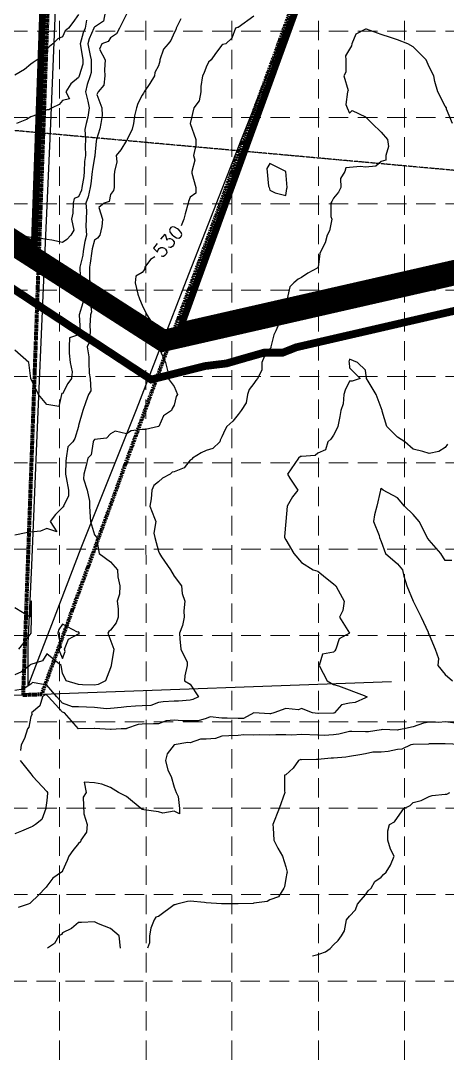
# Model space of a CAD drawing. Header units: inches. Extents: x 8135 to 11700, y -938 to 4760.
# Drawn here: x 8812 to 9251, y 147 to 1211 of the extents above; entities that cross this region are included whole.
import ezdxf
from ezdxf.enums import TextEntityAlignment as Align

# ---------------------------------------------------------------- set-up
doc = ezdxf.new("R2010")
doc.units = ezdxf.units.IN
doc.header["$MEASUREMENT"] = 0
for name, pattern in [('DASHED', [0.75, 0.5, -0.25]), ('DASHED2', [0.375, 0.25, -0.125]), ('DOT2', [0.125, 0, -0.125]), ('HIDDEN', [0.375, 0.25, -0.125]), ('HIDDEN2', [0.1875, 0.125, -0.0625]), ('PHANTOM', [2.5, 1.25, -0.25, 0.25, -0.25, 0.25, -0.25])]:
    doc.linetypes.add(name, pattern=pattern)
for name, color, linetype in [('ADJ', 11, 'Continuous'), ('BNDY', 1, 'PHANTOM'), ('EC', 35, 'DASHED'), ('EXCAVATION-LIMITS-W&M', 3, 'DOT2'), ('FENCE', 8, 'FENCELINE3'), ('FINAL-REMEDIATION-2-27-07', 31, 'HIDDEN2'), ('GRID', 254, 'HIDDEN'), ('HATCH-1', 150, 'DASHED2'), ('LIMITS OF DISTURBANCE', 1, 'HIDDEN'), ('PH2-BNDY', 1, 'PHANTOM'), ('PRO-SILT FENCE', 8, 'DASHED2')]:
    doc.layers.add(name, color=color, linetype=linetype)
doc.styles.get("Standard").update_dxf_attribs({"font": 'ARIAL.TTF'})
doc.styles.add('Style-simple', font='simple.shx')
doc.linetypes.add('FENCELINE3', pattern='A,0.8,-0.1,["X",Standard,S=0.1,R=0,X=-0.05,Y=-0.05],-0.1', length=1)

msp = doc.modelspace()

# ---------------------------------------------------------------- linework, layer by layer
at = {"layer": 'ADJ'}
for points in [[(8833.5, 517.7), (9193.3, 530.7)], [(8332.6, 499.5), (8814.1, 517)]]:
    msp.add_lwpolyline(points, dxfattribs=at)
at = {"layer": 'BNDY', "lineweight": 200}
for p, q in [((8919.9, 3474.2), (8814.1, 517)), ((8833.5, 517.7), (9102.1, 1255.8)), ((8814.1, 517), (8833.5, 517.7))]:
    msp.add_line(p, q, dxfattribs=at)
at = {"layer": 'EC', "color": 35, "linetype": 'Continuous', "flags": 128}
for points, elevation in [([(8920.7, 1217.8), (8913.3, 1203.4), (8910.2, 1197.6), (8904.2, 1193.5), (8901.7, 1189.8), (8895.4, 1187.4), (8893, 1182), (8898.6, 1170.9), (8898.1, 1160.5), (8898.3, 1154.4), (8897.2, 1144.9), (8891.3, 1137.9), (8890.2, 1135.4), (8895.1, 1121.4), (8895.7, 1113.6), (8894.3, 1105.4), (8893.3, 1099.8), (8889.8, 1088.9), (8889.4, 1087.1), (8888.2, 1072.4), (8888.2, 1071.9), (8887.7, 1070.8), (8885.5, 1058.1), (8885.4, 1055.9), (8884, 1043.2), (8883.4, 1039.4), (8881.2, 1029.8), (8878.7, 1023.4), (8879.3, 1015.4), (8879.1, 1006.9), (8878.7, 999.6), (8879.4, 990.4), (8877.8, 983.9), (8876.1, 973.9), (8875.6, 969.7), (8872.5, 957.4), (8872.5, 956.3), (8873.4, 941.4), (8873.3, 939.5), (8875.2, 924.9), (8875.7, 920.6), (8871.9, 908.4), (8871.9, 908), (8872.9, 891.9), (8872.8, 890.5), (8871.4, 887.6), (8862.1, 884.7), (8861.6, 875.4), (8861.7, 868.9), (8862.8, 859.4), (8864.8, 849.5), (8864.1, 842.9), (8860.2, 837.6), (8854.9, 826.9), (8854, 827.3), (8853.9, 826.4), (8850.9, 814), (8838.7, 816.1), (8830.1, 826.4), (8822.2, 842.9), (8820.1, 859.4), (8805.7, 871.9)], 532), ([(8871.4, 1217.6), (8865.5, 1209.3), (8861.1, 1203.4), (8857.5, 1200.9), (8854.9, 1194.5), (8849.8, 1192.5), (8844.7, 1187.4), (8841.4, 1184.7), (8838.7, 1181.9), (8833.8, 1175.8), (8828.6, 1170.9), (8824.7, 1168.3), (8822.2, 1166.5), (8815.6, 1161), (8805.7, 1155.2)], 535), ([(8898.6, 1219.9), (8897, 1210.6), (8887.7, 1204.7), (8887.1, 1204), (8887, 1203.4), (8882.3, 1192.7), (8880.8, 1187.4), (8883.3, 1175.3), (8884.1, 1170.9), (8884.2, 1157.9), (8883.1, 1154.4), (8880.2, 1145.5), (8878.3, 1137.9), (8880.9, 1128.3), (8882.1, 1121.4), (8881, 1112), (8879.1, 1105.4), (8877.6, 1099.1), (8878.5, 1088.9), (8878.2, 1082.1), (8878.3, 1072.4), (8877.3, 1066.4), (8877.2, 1055.9), (8876.6, 1050.7), (8874.8, 1039.4), (8874.2, 1036.7), (8871.4, 1029.8), (8866.7, 1028), (8865.9, 1023.4), (8865.4, 1012.9), (8863.9, 1006.9), (8866.3, 995.5), (8863.4, 990.4), (8859.3, 986), (8854.9, 983), (8843.9, 985.1), (8838.7, 985.8), (8824.4, 988.2), (8822.2, 988), (8809, 990.4)], 533), ([(9051.7, 1215.8), (9035.4, 1204.4), (9034.7, 1204.1), (9032.7, 1203.4), (9029.2, 1193.4), (9023, 1187.4), (9019.7, 1186.6), (9018.9, 1186), (9012.3, 1177.6), (9007.8, 1170.9), (9005.1, 1168.5), (9002.7, 1163.4), (9000.2, 1156.9), (8998.9, 1154.4), (8997.2, 1143.4), (8997.2, 1137.9), (8995.3, 1128.7), (8990.1, 1121.4), (8986.2, 1105.4), (8991.9, 1088.9), (8991.9, 1083.2), (8989.6, 1072.4), (8990.9, 1067.7), (8987.7, 1055.9), (8987.8, 1054.3), (8992.1, 1039.4), (8992.1, 1033.7), (8986.2, 1029.4), (8984.4, 1025.1), (8984.1, 1023.4), (8980.9, 1012.2), (8979.8, 1006.9), (8976.9, 1000.1)], 530), ([(8976.6, 1213), (8971.8, 1203.4), (8971.3, 1201.8), (8969.7, 1198.7), (8966.1, 1191), (8963.4, 1187.4), (8958.8, 1181.9), (8955, 1170.9), (8954.8, 1169.5), (8953.4, 1164.9), (8949.9, 1157.9), (8949.3, 1154.4), (8944.8, 1146.5), (8938.8, 1137.9), (8938.2, 1136.6), (8936.9, 1134.4), (8932.3, 1126.1), (8931, 1121.4), (8928.8, 1113.4), (8927.8, 1105.4), (8926.3, 1099.7), (8921.2, 1088.9), (8921.2, 1088.4), (8920.7, 1087.9), (8914.8, 1078.3), (8909.9, 1072.4), (8910.8, 1065.8), (8908.3, 1055.9), (8907.8, 1052.2), (8907.8, 1039.4), (8907.3, 1036.4), (8904.2, 1032.3), (8902.7, 1024.9), (8897.8, 1023.4), (8892.1, 1019), (8895.9, 1006.9), (8895.4, 999.2), (8893.3, 990.4), (8890.8, 987.3), (8887.7, 985.4), (8885.4, 976.2), (8885, 973.9), (8883.4, 961.7), (8882.4, 957.4), (8882.6, 946.4), (8882.9, 941.4), (8882.3, 930.4), (8883, 924.9), (8884.5, 911.6), (8883.5, 908.4), (8882.8, 896.9), (8883.1, 891.9), (8882.7, 880.4), (8880.3, 875.4), (8881.9, 865.1), (8882, 859.4), (8882.3, 848.3), (8883.1, 842.9), (8883.9, 830.2), (8881.4, 826.4), (8878.8, 818.9), (8875.6, 809.9), (8871.4, 794.4), (8871.3, 793.6), (8871.2, 793.4), (8867.6, 781.1), (8865.3, 777.4), (8860.1, 772.3), (8858.6, 760.9), (8858.1, 757.8), (8857.8, 744.4), (8858.7, 740.7), (8861, 727.9), (8861, 721.8), (8855.7, 711.4), (8855.7, 710.6), (8854.9, 709.8), (8847.5, 702.7), (8842.1, 695.4), (8849, 684.9), (8838.7, 688.2), (8832.2, 685.4), (8822.2, 684.4), (8817.4, 683.7), (8805.7, 681.4)], 531), ([(8879.4, 1211.8), (8878.1, 1203.4), (8876.1, 1198.8), (8872.9, 1187.4), (8873.2, 1185.6), (8875.8, 1170.9), (8875.8, 1166.5), (8871.9, 1154.4), (8871.8, 1154.1), (8871.4, 1152.8), (8863.2, 1146.2), (8858.2, 1137.9), (8862, 1130.8), (8854.9, 1129.2), (8851.3, 1125.1), (8844.1, 1121.4), (8840.6, 1119.5), (8838.7, 1119.4), (8829.2, 1114.6), (8822.2, 1112.3), (8817.8, 1109.6), (8807.5, 1105.4)], 534), ([(9256.1, 1105.4), (9249.9, 1120.2), (9249.8, 1121.4), (9248.7, 1123.1), (9241.2, 1137.9), (9238.1, 1148.5), (9236.8, 1154.4), (9232.2, 1163.6), (9229, 1170.9), (9215.7, 1184.3), (9210.3, 1187.4), (9199.4, 1191.7), (9192.5, 1194.1), (9182.9, 1196.9), (9167.6, 1202.5), (9166.7, 1202.6), (9156.6, 1197.2), (9152.4, 1187.4), (9152.2, 1185.4), (9150.2, 1181.9), (9145.9, 1175.2), (9146.5, 1170.9), (9146.5, 1158.1), (9144.4, 1154.4), (9148.8, 1139.3), (9148.1, 1137.9), (9146.5, 1125.1), (9147.8, 1121.4), (9150.2, 1116.1), (9152.9, 1118.7), (9166.7, 1112.1), (9173.4, 1105.4), (9182.9, 1096.5), (9189.1, 1088.9), (9190.3, 1081.6), (9187.6, 1072.4), (9187.6, 1067.7), (9182.9, 1066.2), (9177.3, 1061.6), (9166.7, 1060.4), (9161.4, 1061.2), (9150.2, 1060), (9146.2, 1059.8), (9145.3, 1055.9), (9141, 1048.6), (9141.3, 1039.4), (9138.7, 1034.6), (9133.7, 1028.5), (9131.9, 1025.2), (9131, 1023.4), (9131, 1009.6), (9131.8, 1006.9), (9129.4, 994.8), (9127.1, 990.4), (9125.1, 982.6), (9120.7, 973.9), (9119.7, 971.6), (9117.8, 957.4), (9117.7, 957.2), (9117.4, 956.8), (9107.2, 951.3), (9100.9, 946.7), (9097.3, 945), (9092.8, 941.4), (9088.7, 937.3), (9085.9, 924.9), (9085.7, 923.9), (9084.7, 921.9), (9079.9, 913.2), (9079.4, 908.4), (9077.4, 899.2), (9074.4, 891.9), (9072.3, 887.8), (9069.3, 875.4), (9069.2, 874.4), (9068.2, 873.3), (9062.4, 865), (9059.9, 859.4), (9059.9, 851.2), (9055.6, 842.9), (9053.8, 840.8), (9051.7, 837.8), (9046.8, 831.4), (9045, 826.4), (9043.9, 817.8), (9038.7, 809.9), (9035.4, 805.8), (9029.9, 798.9), (9024, 793.4), (9022.2, 790.2), (9018.9, 782.7), (9017.1, 779.2), (9016.6, 777.4), (9009.4, 770.6), (9002.7, 768.8), (8997.5, 766.1), (8988.7, 760.9), (8987.6, 759.5), (8986.2, 758.7), (8979.9, 750.7), (8969.7, 746.5), (8967.8, 746.3), (8965.6, 744.4), (8957.7, 740), (8953.4, 736.2), (8948.6, 732.7), (8946.7, 727.9), (8945.9, 719), (8944.8, 711.4), (8949.6, 699.1), (8950.8, 695.4), (8948.9, 683.4), (8949.9, 678.9), (8953.4, 664.8), (8954.5, 662.4), (8956.7, 659.1), (8965.9, 645.9), (8969.7, 639.3), (8977.3, 629.4), (8977.9, 621.4), (8980.7, 613.4), (8979.6, 603.5), (8979.9, 596.9), (8978.3, 588.3), (8975.2, 580.4), (8975.5, 574.6), (8976.6, 563.9), (8982.9, 550.7), (8982.9, 547.4), (8980.7, 536.7), (8980.2, 531.4), (8986.2, 527.9), (8994.7, 514.9), (8988.9, 512.2), (8986.2, 511.4), (8974.2, 510.4), (8969.7, 510.4), (8958.5, 509.8), (8953.4, 509.2), (8945.6, 506.2), (8936.9, 505.8), (8930, 505.4), (8920.7, 504.5), (8915, 504.1), (8904.2, 503), (8900, 502.6), (8887.7, 504.1), (8871.4, 504.7), (8865.2, 504.7), (8854.9, 508.6), (8849, 514.9), (8838.7, 527.1), (8823.9, 529.6), (8822.2, 528), (8814.4, 522.7), (8805.7, 521.4)], 529), ([(8949.8, 968), (8945.5, 965.3), (8939.6, 957.4), (8939.3, 955.1), (8936.9, 952.1), (8930.1, 948.1), (8929.7, 941.4), (8932.3, 929.6), (8934.1, 924.9), (8936.9, 918.3), (8941.4, 908.4), (8949.3, 896), (8951.2, 891.9), (8953.4, 875.4), (8960.7, 859.4), (8963.2, 849.5), (8963.6, 842.9), (8969.7, 834.7), (8973, 826.4), (8971.8, 824.3), (8969.7, 815.4), (8967.8, 811.8), (8967, 809.9), (8958.7, 804.5), (8953.9, 793.4), (8953.7, 793.2), (8953.4, 793.2), (8940.1, 790.4), (8936.9, 790.2), (8925.4, 788.8), (8920.7, 785.7), (8909.1, 788.6), (8904.2, 785.7), (8900.1, 781.3), (8887.7, 780.1), (8886.5, 778.6), (8886.2, 777.4), (8884.3, 764.3), (8880.8, 760.9), (8879.1, 753.1), (8876.6, 744.4), (8876.3, 739.5), (8880, 727.9), (8882.7, 716.4), (8882.7, 711.4), (8883.1, 699.9), (8883.5, 695.4), (8887.7, 681.7), (8890.1, 678.9), (8890.1, 676.4), (8892.5, 662.4), (8904.2, 653.9), (8911.5, 645.9), (8911.7, 638.4), (8913.9, 629.4), (8913.3, 620.6), (8911.1, 613.4), (8911.9, 605.6), (8911.9, 596.9), (8910, 591), (8904.2, 583.7), (8902.5, 582.1), (8901.4, 580.4), (8907.6, 563.9), (8904.9, 547.4), (8904.8, 546.8), (8904.2, 544.7), (8899, 531.4), (8891.5, 527.6), (8887.7, 527), (8875.5, 527.3), (8871.4, 527.7), (8858.7, 531.4), (8854.9, 539.4), (8853.3, 547.4), (8838.7, 559.1), (8834.1, 552), (8822.2, 548.3), (8821.6, 548), (8821.2, 547.4), (8812.5, 540.8), (8805.7, 537.7)], 530), ([(9251, 775.1), (9248.7, 771.6), (9242, 767.6), (9232.2, 765.4), (9225.6, 767.5), (9215.7, 770), (9207.1, 777.4), (9199.4, 782.5), (9188.6, 793.4), (9183.8, 809), (9183.6, 809.9), (9182.9, 812.7), (9177.5, 826.4), (9169.4, 840.2), (9167.7, 842.9), (9166.7, 851.2), (9158.4, 859.4), (9150.2, 862.6), (9149.6, 859.9), (9149.7, 859.4), (9150.2, 853.9), (9161.2, 842.9), (9152.9, 840.2), (9150.2, 839.9), (9145.8, 830.8), (9144.2, 826.4), (9143.5, 816.6), (9141.1, 809.9), (9140.1, 803.5), (9138, 793.4), (9136.8, 790.3), (9133.7, 784.5), (9130.8, 780.2), (9127.8, 777.4), (9125.5, 769.2), (9117.4, 765.9), (9114.9, 763.4), (9100.9, 762.6), (9099.6, 762.3), (9097.7, 760.9), (9086.3, 744.4), (9088.7, 740.3), (9096.9, 727.9), (9091.6, 720.8), (9085.9, 711.4), (9084.7, 695.4), (9083.4, 680.2), (9083.2, 678.9), (9084.7, 676.6), (9092.8, 662.4), (9100.9, 653.4), (9112.7, 645.9), (9117.4, 644.3), (9125.5, 637.7), (9133.7, 631.2), (9136, 629.4), (9138.4, 624.8), (9144.7, 613.4), (9143.4, 603.7), (9139.7, 596.9), (9150.2, 580.4), (9139.5, 574.6), (9136.2, 563.9), (9135.2, 562.4), (9133.7, 560.9), (9122.4, 558.8), (9119, 547.4), (9127.2, 531.4), (9133.7, 527.7), (9138.8, 526.3), (9165.4, 516.2), (9166.7, 515.5), (9168.3, 514.9), (9167.4, 514.2), (9166.7, 513.9), (9156.1, 509), (9150.2, 508.5), (9141.9, 506.7), (9134.8, 498.4), (9133.9, 498.2), (9133.7, 498.2), (9118.1, 497.7), (9117.4, 497.7), (9111.9, 498.4), (9100.9, 502.9), (9097.7, 501.7), (9084.7, 502.9), (9072.3, 498.4), (9068.9, 497.6), (9068.2, 497.6), (9051.7, 498.4), (9041.2, 492.5), (9035.4, 492.8), (9024.4, 493), (9018.9, 492.9), (9006.8, 494.2), (9002.7, 492.7), (8994.5, 490.1), (8978, 490.1), (8969.7, 490.8), (8961.6, 490.1), (8953.4, 487.3), (8948.3, 487), (8936.9, 486.9), (8932.5, 486.4), (8920.7, 482.2), (8920.5, 482.1), (8915.2, 481.9), (8904.7, 481.3), (8904.2, 481.2), (8893.2, 481.9), (8887.7, 482.2), (8887.4, 482.2), (8871.4, 481.9), (8856.9, 498.4), (8854.9, 499.2), (8840.2, 514.9), (8838.7, 516.7), (8836.5, 517.1), (8834.2, 514.9), (8831.3, 505.8), (8823, 498.4), (8823.5, 497.1), (8822.2, 494.7), (8820.2, 483.8), (8818.9, 481.9), (8815.5, 472.1), (8812.1, 465.4), (8811.7, 459.6)], 528), ([(9255.4, 655.5), (9248.7, 655.2), (9244, 662.4), (9232.2, 676.2), (9230.2, 678.9), (9228.7, 682.3), (9221.8, 695.4), (9215.7, 702.8), (9206.7, 711.4), (9199.4, 719.9), (9184.7, 727.9), (9182.9, 729.5), (9182.1, 728.8), (9182, 727.9), (9178.3, 711.4), (9175.9, 702.3), (9175, 695.4), (9180.8, 681.1), (9181.1, 678.9), (9182.9, 674.8), (9187.3, 662.4), (9199.4, 651.8), (9204.6, 645.9), (9206.1, 639.1), (9209, 629.4), (9215.7, 613.4), (9223.8, 596.9), (9231, 581.5), (9231.2, 580.4), (9232.2, 578.8), (9238.4, 563.9), (9241.8, 554.3), (9241, 547.4), (9248.7, 538), (9256, 531.4)], 527), ([(8805.7, 606.9), (8821.6, 597.5), (8821.6, 613.4), (8822, 613.6), (8822.2, 613.7), (8822.7, 613.4), (8822.5, 613.1), (8822.5, 596.9), (8822.4, 596.7), (8822.2, 580.4), (8815.1, 571), (8809.5, 563.9)], 531), ([(9259.1, 487.8), (9248.7, 489.2), (9242, 488.6), (9232.2, 488.8), (9226.3, 487.8), (9215.7, 483.9), (9213.8, 483.8), (9206.5, 481.9), (9200.5, 480.9), (9199.4, 480.6), (9183.7, 481.2), (9182.9, 481), (9169.6, 478.9), (9166.7, 478.9), (9152.7, 479.4), (9150.2, 479.1), (9139.2, 476.4), (9133.7, 475.8), (9124, 475.2), (9117.4, 475.4), (9100.9, 476.1), (9090.9, 475.6), (9084.7, 475.8), (9074.3, 475.8), (9068.2, 475.5), (9057.8, 475.8), (9051.7, 475.4), (9041.4, 475.9), (9035.4, 475), (9026, 474.9), (9018.9, 474.5), (9012.3, 472.2), (9002.7, 471.4), (8996.7, 471.4), (8986.2, 467.7), (8983.6, 468), (8969.7, 465.4), (8962.6, 456.4), (8960.9, 449.4), (8963.2, 439.5), (8966.6, 432.9), (8969.7, 421.9), (8971.7, 416.4), (8973.8, 412.3), (8975.2, 399.9), (8975.2, 394.4), (8969.7, 397.2), (8958.1, 395.2), (8953.4, 396.4), (8938.3, 398.5), (8936.9, 398.9), (8920.7, 412.4), (8912.4, 416.4), (8904.2, 421.5), (8895.4, 425.2), (8887.7, 426.5), (8877.2, 427.1), (8879.2, 416.4), (8875.9, 411.8), (8876.8, 394.4), (8880, 383.4), (8879.3, 375.7), (8873.8, 367.4), (8873.2, 365.7), (8871.4, 364), (8865.5, 356.8), (8861.3, 350.9), (8859.5, 346.3), (8854.9, 335.7), (8854.4, 334.9), (8853.8, 334.4), (8844.9, 328.1), (8838.7, 320.1), (8837.8, 318.8), (8829.8, 310.3), (8822.2, 303.1), (8821.3, 302.3), (8819.4, 301.4), (8809, 298.1)], 527), ([(9264.4, 465.9), (9248.7, 466.6), (9247.5, 466.6), (9232.2, 466.4), (9231.5, 466.1), (9215.7, 465.9), (9215.2, 465.9), (9213.1, 465.4), (9203.9, 461), (9199.4, 460.7), (9189.9, 458.6), (9182.9, 458.1), (9174.1, 458.1), (9166.7, 456.3), (9160.7, 455.2), (9150.2, 453.6), (9146.5, 452.9), (9133.7, 451.8), (9131.1, 451.9), (9117.4, 450.5), (9116.2, 450.6), (9100.9, 450.2), (9100, 450.3), (9097.7, 449.4), (9092.3, 441.6), (9084.7, 434.7), (9083.3, 434.3), (9083.2, 432.9), (9083.2, 417.9), (9083.7, 416.4), (9077.9, 399.9), (9071.1, 383.4), (9071.5, 380.2), (9072.3, 367.4), (9076.4, 359.2), (9081.2, 350.9), (9084.7, 339.9), (9086, 334.4), (9085.8, 333.3), (9084.7, 327.8), (9083.2, 319.4), (9082.4, 317.9), (9077.1, 309), (9068.2, 305.9), (9065.3, 304.3), (9051.7, 302.4), (9051, 302.1), (9035.4, 301.8), (9035, 301.8), (9018.9, 301.8), (9018.4, 301.9), (9002.7, 302.9), (9000.8, 303.3), (8986.2, 304.4), (8983.3, 304.3), (8972.4, 301.4), (8970.3, 300.8), (8969.7, 300.6), (8953.4, 288.8), (8950.8, 288), (8949, 285.4), (8945.6, 276.8), (8944.3, 268.9), (8944.3, 261.6), (8942.2, 256.2)], 526), ([(8811.3, 449.4), (8822.2, 435.6), (8824.4, 432.9), (8838.7, 417.6), (8839.2, 416.4), (8839.4, 415.6), (8838.7, 408.2), (8837.6, 400.9), (8837.7, 399.9), (8833.5, 388.5), (8827.1, 383.4), (8824, 381.6), (8822.2, 380.7), (8812.5, 376.8), (8805.7, 373.8)], 528), ([(9112.2, 248.2), (9117.4, 249.7), (9119.6, 250.2), (9125.5, 252.4), (9130.4, 255.7), (9133.7, 259.5), (9138.4, 264.2), (9141.9, 268.9), (9145.1, 274), (9147.2, 285.4), (9150.2, 289), (9156.3, 295.5), (9158.4, 301.4), (9162.1, 306), (9166.7, 311), (9169.4, 315.2), (9172.5, 317.9), (9176.3, 324.7), (9182.9, 329.3), (9185.3, 332.1), (9188, 334.4), (9192.4, 341.5), (9196.1, 350.9), (9192.4, 358), (9189.5, 367.4), (9189.5, 377), (9191.2, 383.4), (9196.4, 386.4), (9199.4, 390.7), (9206.2, 399.9), (9212.6, 403), (9215.7, 406), (9223.9, 408.2), (9232.2, 412.3), (9235.3, 413.3), (9248.7, 414.7), (9250.2, 414.8), (9253.3, 416.4)], 525), ([(8914.3, 256.2), (8913.2, 268.9), (8904.2, 276.5), (8891.8, 281.3), (8887.7, 283.3), (8874.3, 282.5), (8871.4, 282.7), (8863.9, 276.4), (8854.9, 271.9), (8853.6, 270.3), (8850.9, 268.9), (8846.5, 261), (8839.4, 256.2)], 526)]:
    msp.add_lwpolyline(points, dxfattribs=dict(at, elevation=elevation))
at = {"layer": 'EC', "color": 35, "linetype": 'Continuous', "elevation": 530, "flags": 128}
for points in [[(9068.2, 1064.2), (9065.2, 1058.9), (9066.7, 1040.9), (9067.3, 1039.4), (9068.2, 1036.7), (9073.7, 1034.1), (9084.7, 1031.4), (9085.7, 1038.4), (9086.1, 1039.4), (9084.7, 1055.9)], [(8871.4, 581.8), (8870.2, 581.7), (8854.9, 589.8), (8851.1, 584.3), (8849.9, 580.4), (8853.3, 565.6), (8850.6, 563.9), (8854.9, 554.5), (8857.4, 561.5), (8856.9, 563.9), (8860.8, 574.5), (8871.4, 579.9), (8871.9, 579.9), (8872.2, 580.4)]]:
    msp.add_lwpolyline(points, close=True, dxfattribs=at)
at = {"layer": 'EXCAVATION-LIMITS-W&M', "flags": 128}
msp.add_lwpolyline([(9041.3, 1759.1), (9109.5, 1482.1, 0.512452), (9260.1, 1421.5), (9656.1, 1672.4), (9998.4, 1798.9), (10191.9, 1827.1), (10452.4, 1948.7), (11093.3, 2446.1), (11191.2, 2162.5), (9973.6, 1130.5), (9545.9, 1031), (8620.6, 1114.8, -0.363359), (8552.6, 1183.1), (8481.2, 2008), (8481.8, 2302.1), (8479.1, 2341.6), (8500.6, 2941.2), (8907.9, 3139.2), (8912, 3253.8), (9234.3, 3057.7), (9245.9, 3030.3), (9277.4, 2993.8), (9308.4, 2975.2), (9434.3, 2920.7), (9366.5, 2702), (9095.1, 2301.5), (9081.8, 2123.2), (9040.3, 1945)], format="xyb", close=True, dxfattribs=at)
at = {"layer": 'FENCE', "flags": 128}
msp.add_lwpolyline([(9113.4, 1422.9), (9108.7, 1357), (9101.1, 1254), (9093.2, 1225.6), (9038.4, 1087.8), (8982.2, 943.6), (8930.6, 810.5), (8873.8, 667.9), (8843.5, 589), (8819.3, 526.9), (8819.4, 570.1), (8823.2, 650.3), (8828.8, 784.4), (8835.3, 936.1), (8842.8, 1105.3), (8847.5, 1222.3), (8852.2, 1345.7), (8860, 1532.7), (8866.7, 1690), (8869.5, 1802.9), (8863.4, 1824.9), (8867.5, 1979.6), (8876.3, 2138), (8878.4, 2259.5), (8882.4, 2319.3), (8881.6, 2343.4), (8887.1, 2488.3), (8892.1, 2625.4), (8896.5, 2762.9), (8902.1, 2913.1), (8906.3, 3060.6), (8909.8, 3151), (8912.7, 3242.8), (8915, 3324.4), (8917.6, 3402), (8922.6, 3440), (8930.6, 3474.7), (8992.3, 3474.4), (9070.9, 3473.2), (9135, 3473.2), (9218.7, 3473.5), (9222.9, 3561.2), (9226.5, 3679.9), (9230.2, 3790.8), (9231.5, 3845.9), (9233.2, 3890.4)], dxfattribs=at)
at = {"layer": 'FINAL-REMEDIATION-2-27-07', "const_width": 10}
msp.add_lwpolyline([(8408.1, 1478.2), (8575, 1135.4), (8959.7, 888.2), (9550.3, 1027.4), (9974.2, 1119.8), (10863, 1499.2)], dxfattribs=at)
at = {"layer": 'GRID', "color": 252, "linetype": 'HIDDEN', "lineweight": 0, "ltscale": 80}
for p, q in [((8851.7, -488.8), (8851.2, 4663.5)), ((8940.9, -488.8), (8940, 4663.6)), ((9029.1, -488.8), (9029.1, 4663.6)), ((9118.3, -488.8), (9118.2, 4663.5)), ((9206.6, -488.8), (9206.8, 4663.5)), ((8228.8, 1200.3), (11606.7, 1200.3)), ((8228.8, 1111.4), (11606.7, 1111.4)), ((8228.8, 1022.5), (11606.7, 1022.5)), ((8228.8, 933.6), (11606.7, 933.6)), ((8228.8, 844.7), (11606.7, 844.7)), ((8228.8, 755.8), (11606.7, 755.8)), ((8228.8, 666.9), (11606.7, 666.9)), ((8228.8, 578), (11606.7, 578)), ((8228.8, 489.1), (11606.7, 489.1)), ((8228.8, 400.2), (11606.7, 400.2)), ((8228.8, 311.3), (11606.7, 311.3)), ((8227.9, 222.2), (11605.8, 222.2))]:
    msp.add_line(p, q, dxfattribs=at)
at = {"layer": 'HATCH-1', "const_width": 7, "flags": 128}
for points in [[(8873.4, 2314.6), (8573.7, 2335.3), (8512.7, 1467.9), (8428.5, 1447.8), (8578.9, 1138.8), (8825.7, 980.2)], [(8977, 897.4), (9106.2, 1253.3), (9096, 1522.6), (9209.4, 1497.2), (9223.4, 1506.1), (9334.2, 1285.7), (10055.7, 1263.1), (10599.2, 1874.3), (11272.3, 2202.5), (11325.1, 2121.4), (10859.8, 1503.2), (9972.6, 1124.5)]]:
    msp.add_lwpolyline(points, close=True, dxfattribs=at)
at = {"layer": 'LIMITS OF DISTURBANCE', "color": 1, "ltscale": 150, "const_width": 8}
msp.add_lwpolyline([(8372.3, 1464.9), (8518.5, 1123), (8946, 841.7), (9001.5, 855.6), (9023.6, 858.3), (9042.9, 863.9), (9062.2, 869.4), (9081.5, 869.4), (9095.3, 874.9), (9991.7, 1081.7), (10011, 1087.2), (10027.6, 1095.5), (10890.9, 1451.1)], dxfattribs=at)
at = {"layer": 'PH2-BNDY'}
for p, q in [((8919.9, 3474.2), (8814.1, 517)), ((8833.5, 517.7), (9102.1, 1255.8)), ((8814.1, 517), (8833.5, 517.7))]:
    msp.add_line(p, q, dxfattribs=at)
at = {"layer": 'PRO-SILT FENCE', "color": 200, "const_width": 15}
msp.add_lwpolyline([(8527.5, 1154), (8569.6, 1127), (8957.8, 877.6), (9977.3, 1110.2), (10869.4, 1491), (11341.2, 2117.9), (11341.2, 2171.2)], dxfattribs=at)

# ---------------------------------------------------------------- texts
at = {"layer": 'EC', "color": 35, "style": 'Style-simple'}
msp.add_text('530', height=14, rotation=49.8117, dxfattribs=at).set_placement((8963.4, 984, 530), align=Align.MIDDLE_CENTER)

doc.saveas('drawing.dxf')
